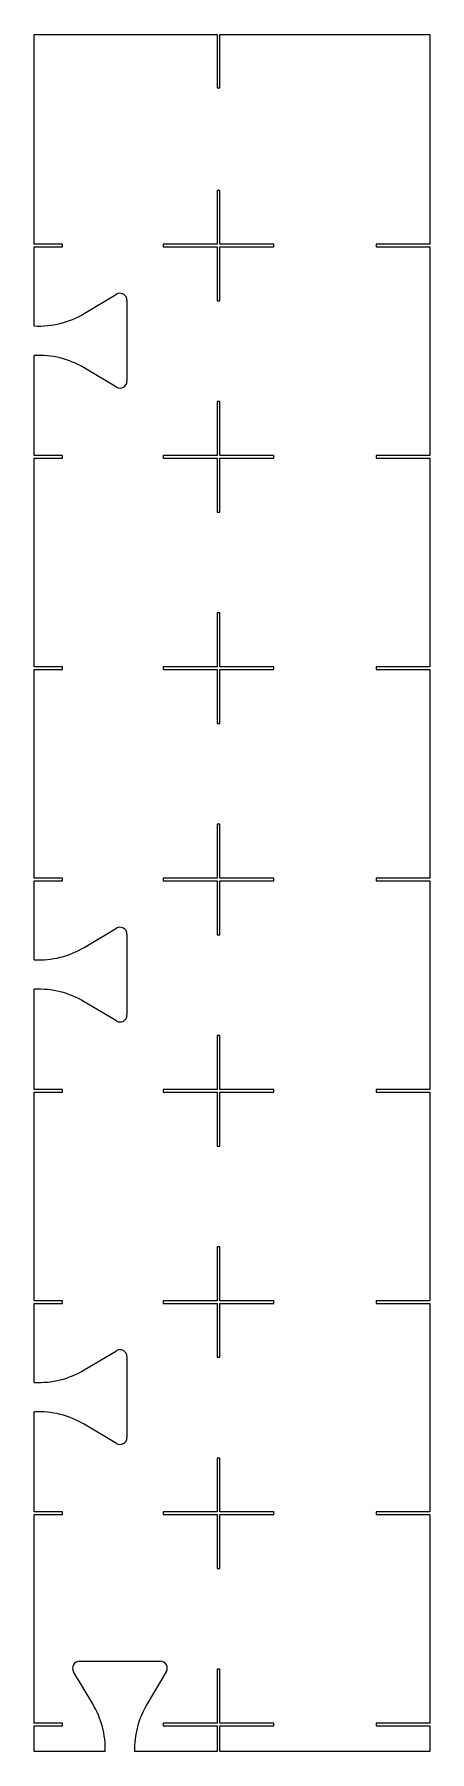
# Model space of a CAD drawing. Header units: millimetres. Extents: x 938 to 1500, y -938 to 1500.
import ezdxf

# ---------------------------------------------------------------- set-up
doc = ezdxf.new("R2010")
doc.units = ezdxf.units.MM

msp = doc.modelspace()

# ---------------------------------------------------------------- linework, layer by layer
at = {"color": 7, "linetype": 'Continuous', "lineweight": 25}
for p, q in [((938.4, 1500), (1198.1, 1500)), ((938.4, 1201.9), (938.4, 1500)), ((1198.1, 1500), (1198.1, 1424)), ((1201.9, 1500), (1500, 1500)), ((1201.9, 1424), (1201.9, 1500)), ((1500, 1500), (1500, 1201.9)), ((1198.1, 1424), (1201.9, 1424)), ((1198.1, 1278.5), (1198.1, 1201.9)), ((1201.9, 1278.5), (1198.1, 1278.5)), ((1201.9, 1201.9), (1201.9, 1278.5)), ((978.5, 1201.9), (938.4, 1201.9)), ((938.4, 1198.1), (978.5, 1198.1)), ((938.4, 1085.9), (938.4, 1198.1)), ((978.5, 1198.1), (978.5, 1201.9)), ((1121.5, 1201.9), (1121.5, 1198.1)), ((1198.1, 1201.9), (1121.5, 1201.9)), ((1121.5, 1198.1), (1198.1, 1198.1)), ((1198.1, 1198.1), (1198.1, 1121.5)), ((1278.5, 1201.9), (1201.9, 1201.9)), ((1201.9, 1198.1), (1278.5, 1198.1)), ((1201.9, 1121.5), (1201.9, 1198.1)), ((1278.5, 1198.1), (1278.5, 1201.9)), ((1424, 1201.9), (1424, 1198.1)), ((1500, 1201.9), (1424, 1201.9)), ((1424, 1198.1), (1500, 1198.1)), ((1500, 1198.1), (1500, 901.9)), ((1009.3, 1103.6), (1054.9, 1130.9)), ((1070, 1122.3), (1070, 1007.7)), ((1198.1, 1121.5), (1201.9, 1121.5)), ((938.4, 901.9), (938.4, 1044.1)), ((1054.9, 999.1), (1009.3, 1026.4)), ((1198.1, 978.5), (1198.1, 901.9)), ((1201.9, 978.5), (1198.1, 978.5)), ((1201.9, 901.9), (1201.9, 978.5)), ((978.5, 901.9), (938.4, 901.9)), ((938.4, 898.1), (978.5, 898.1)), ((938.4, 601.9), (938.4, 898.1)), ((978.5, 898.1), (978.5, 901.9)), ((1121.5, 901.9), (1121.5, 898.1)), ((1198.1, 901.9), (1121.5, 901.9)), ((1121.5, 898.1), (1198.1, 898.1)), ((1198.1, 898.1), (1198.1, 821.5)), ((1278.5, 901.9), (1201.9, 901.9)), ((1201.9, 898.1), (1278.5, 898.1)), ((1201.9, 821.5), (1201.9, 898.1)), ((1278.5, 898.1), (1278.5, 901.9)), ((1424, 901.9), (1424, 898.1)), ((1500, 901.9), (1424, 901.9)), ((1424, 898.1), (1500, 898.1)), ((1500, 898.1), (1500, 601.9)), ((1198.1, 821.5), (1201.9, 821.5)), ((1198.1, 678.5), (1198.1, 601.9)), ((1201.9, 678.5), (1198.1, 678.5)), ((1201.9, 601.9), (1201.9, 678.5)), ((978.5, 601.9), (938.4, 601.9)), ((938.4, 598.1), (978.5, 598.1)), ((938.4, 301.9), (938.4, 598.1)), ((978.5, 598.1), (978.5, 601.9)), ((1121.5, 601.9), (1121.5, 598.1)), ((1198.1, 601.9), (1121.5, 601.9)), ((1121.5, 598.1), (1198.1, 598.1)), ((1198.1, 598.1), (1198.1, 521.5)), ((1278.5, 601.9), (1201.9, 601.9)), ((1201.9, 598.1), (1278.5, 598.1)), ((1201.9, 521.5), (1201.9, 598.1)), ((1278.5, 598.1), (1278.5, 601.9)), ((1424, 601.9), (1424, 598.1)), ((1500, 601.9), (1424, 601.9)), ((1424, 598.1), (1500, 598.1)), ((1500, 598.1), (1500, 301.9)), ((1198.1, 521.5), (1201.9, 521.5)), ((1198.1, 378.5), (1198.1, 301.9)), ((1201.9, 378.5), (1198.1, 378.5)), ((1201.9, 301.9), (1201.9, 378.5)), ((978.5, 301.9), (938.4, 301.9)), ((938.4, 298.1), (978.5, 298.1)), ((938.4, 185.9), (938.4, 298.1)), ((978.5, 298.1), (978.5, 301.9)), ((1121.5, 301.9), (1121.5, 298.1)), ((1198.1, 301.9), (1121.5, 301.9)), ((1121.5, 298.1), (1198.1, 298.1)), ((1198.1, 298.1), (1198.1, 221.5)), ((1278.5, 301.9), (1201.9, 301.9)), ((1201.9, 298.1), (1278.5, 298.1)), ((1201.9, 221.5), (1201.9, 298.1)), ((1278.5, 298.1), (1278.5, 301.9)), ((1424, 301.9), (1424, 298.1)), ((1500, 301.9), (1424, 301.9)), ((1424, 298.1), (1500, 298.1)), ((1500, 298.1), (1500, 1.9)), ((1009.3, 203.6), (1054.9, 230.9)), ((1070, 222.3), (1070, 107.7)), ((1198.1, 221.5), (1201.9, 221.5)), ((938.4, 1.9), (938.4, 144.1)), ((1054.9, 99.1), (1009.3, 126.4)), ((1198.1, 78.5), (1198.1, 1.9)), ((1201.9, 78.5), (1198.1, 78.5)), ((1201.9, 1.9), (1201.9, 78.5)), ((978.5, 1.9), (938.4, 1.9)), ((978.5, -1.9), (978.5, 1.9)), ((1121.5, 1.9), (1121.5, -1.9)), ((1198.1, 1.9), (1121.5, 1.9)), ((1278.5, 1.9), (1201.9, 1.9)), ((1278.5, -1.9), (1278.5, 1.9)), ((1424, 1.9), (1424, -1.9)), ((1500, 1.9), (1424, 1.9)), ((938.4, -1.9), (978.5, -1.9)), ((938.4, -298.1), (938.4, -1.9)), ((1121.5, -1.9), (1198.1, -1.9)), ((1198.1, -1.9), (1198.1, -78.5)), ((1201.9, -1.9), (1278.5, -1.9)), ((1201.9, -78.5), (1201.9, -1.9)), ((1424, -1.9), (1500, -1.9)), ((1500, -1.9), (1500, -298.1)), ((1198.1, -78.5), (1201.9, -78.5)), ((1198.1, -221.5), (1198.1, -298.1)), ((1201.9, -221.5), (1198.1, -221.5)), ((1201.9, -298.1), (1201.9, -221.5)), ((978.5, -298.1), (938.4, -298.1)), ((938.4, -301.9), (978.5, -301.9)), ((938.4, -414.1), (938.4, -301.9)), ((978.5, -301.9), (978.5, -298.1)), ((1121.5, -298.1), (1121.5, -301.9)), ((1198.1, -298.1), (1121.5, -298.1)), ((1121.5, -301.9), (1198.1, -301.9)), ((1198.1, -301.9), (1198.1, -378.5)), ((1278.5, -298.1), (1201.9, -298.1)), ((1201.9, -301.9), (1278.5, -301.9)), ((1201.9, -378.5), (1201.9, -301.9)), ((1278.5, -301.9), (1278.5, -298.1)), ((1424, -298.1), (1424, -301.9)), ((1500, -298.1), (1424, -298.1)), ((1424, -301.9), (1500, -301.9)), ((1500, -301.9), (1500, -598.1)), ((1009.3, -396.4), (1054.9, -369.1)), ((1070, -377.7), (1070, -492.3)), ((1198.1, -378.5), (1201.9, -378.5)), ((938.4, -598.1), (938.4, -455.9)), ((1054.9, -500.9), (1009.3, -473.6)), ((1198.1, -521.5), (1198.1, -598.1)), ((1201.9, -521.5), (1198.1, -521.5)), ((1201.9, -598.1), (1201.9, -521.5)), ((978.5, -598.1), (938.4, -598.1)), ((938.4, -601.9), (978.5, -601.9)), ((938.4, -898.1), (938.4, -601.9)), ((978.5, -601.9), (978.5, -598.1)), ((1121.5, -598.1), (1121.5, -601.9)), ((1198.1, -598.1), (1121.5, -598.1)), ((1121.5, -601.9), (1198.1, -601.9)), ((1198.1, -601.9), (1198.1, -678.5)), ((1278.5, -598.1), (1201.9, -598.1)), ((1201.9, -601.9), (1278.5, -601.9)), ((1201.9, -678.5), (1201.9, -601.9)), ((1278.5, -601.9), (1278.5, -598.1)), ((1424, -598.1), (1424, -601.9)), ((1500, -598.1), (1424, -598.1)), ((1424, -601.9), (1500, -601.9)), ((1500, -601.9), (1500, -898.1)), ((1198.1, -678.5), (1201.9, -678.5)), ((1021.4, -870.7), (994.1, -825.1)), ((1002.7, -810), (1117.3, -810)), ((1125.9, -825.1), (1098.6, -870.7)), ((1198.1, -821.5), (1198.1, -898.1)), ((1201.9, -821.5), (1198.1, -821.5)), ((1201.9, -898.1), (1201.9, -821.5)), ((978.5, -898.1), (938.4, -898.1)), ((938.4, -901.9), (978.5, -901.9)), ((938.4, -938.4), (938.4, -901.9)), ((978.5, -901.9), (978.5, -898.1)), ((1121.5, -898.1), (1121.5, -901.9)), ((1198.1, -898.1), (1121.5, -898.1)), ((1121.5, -901.9), (1198.1, -901.9)), ((1198.1, -901.9), (1198.1, -938.4)), ((1278.5, -898.1), (1201.9, -898.1)), ((1201.9, -901.9), (1278.5, -901.9)), ((1201.9, -938.4), (1201.9, -901.9)), ((1278.5, -901.9), (1278.5, -898.1)), ((1424, -898.1), (1424, -901.9)), ((1500, -898.1), (1424, -898.1)), ((1424, -901.9), (1500, -901.9)), ((1500, -901.9), (1500, -938.4)), ((1039.2, -938.4), (938.4, -938.4)), ((1198.1, -938.4), (1080.8, -938.4)), ((1500, -938.4), (1201.9, -938.4))]:
    msp.add_line(p, q, dxfattribs=at)
for centre, radius, start, end in [((1060, 1122.3), 10, 0, 120.9638), ((945, 1210.8), 125, 266.9734, 300.9638), ((945, 919.2), 125, 59.0362, 93.0266), ((1060, 1007.7), 10, 239.0362, 0), ((1060, 222.3), 10, 0, 120.9638), ((945, 310.8), 125, 266.9734, 300.9638), ((945, 19.2), 125, 59.0362, 93.0266), ((1060, 107.7), 10, 239.0362, 0), ((1060, -377.7), 10, 0, 120.9638), ((945, -289.2), 125, 266.9734, 300.9638), ((945, -580.8), 125, 59.0362, 93.0266), ((1060, -492.3), 10, 239.0362, 0), ((1002.7, -820), 10, 90, 210.9638), ((1117.3, -820), 10, 329.0362, 90), ((914.2, -935), 125, 358.4414, 30.9638), ((1205.8, -935), 125, 149.0362, 181.5586)]:
    msp.add_arc(centre, radius, start, end, dxfattribs=at)

doc.saveas('drawing.dxf')
